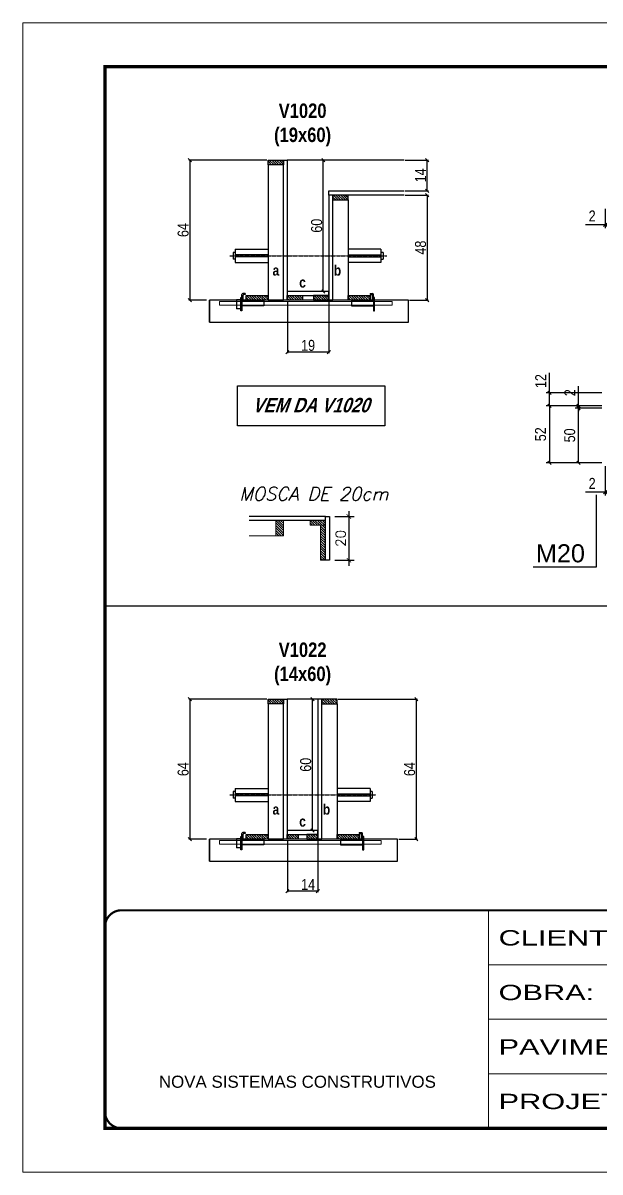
# Model space of a CAD drawing. Extents: x 3309 to 9563, y -2522 to 14608.
# Drawn here: x 6493 to 7020, y 8964 to 10014 of the extents above; entities that cross this region are included whole.
import ezdxf
from ezdxf.enums import TextEntityAlignment as Align

# ---------------------------------------------------------------- set-up
doc = ezdxf.new("R2010")
doc.units = 0
for name, pattern in [('CONTINUO', [0]), ('DASHED', [0.75, 0.5, -0.25]), ('HIDDEN', [0.375, 0.25, -0.125])]:
    doc.linetypes.add(name, pattern=pattern)
for name, color, linetype in [('barrote', 251, 'Continuous'), ('COTA', 241, 'Continuous'), ('detalhes', 4, 'Continuous'), ('NOMENCLATURA', 7, 'Continuous'), ('Painéis', 200, 'Continuous'), ('presilha', 1, 'Continuous'), ('SARR_2.2x10', 60, 'Continuous'), ('SARR_2.2x7', 40, 'Continuous'), ('SARR_3.5x7', 81, 'Continuous'), ('TENSOR', 3, 'Continuous')]:
    doc.layers.add(name, color=color, linetype=linetype)
for name, color, linetype, lineweight in [('CONCRETO', 251, 'Continuous', 25), ('Folhas', 255, 'Continuous', 9), ('Hachura', 251, 'Continuous', 9), ('Madeira', 126, 'Continuous', 18), ('SARRAFO DE PRESSAO', 251, 'DASHED', 9), ('SCO-___-LAJ', 2, 'Continuous', 0), ('TEXTO PILAR', 3, 'Continuous', 15)]:
    doc.layers.add(name, color=color, linetype=linetype, lineweight=lineweight)
doc.styles.add('ARIAL', font='arial.ttf')
doc.styles.add('COTA TECNICA', font='techl___.ttf', dxfattribs={"height": 10})
doc.styles.add('COTA TECNICA 2X', font='techl___.ttf', dxfattribs={"height": 10})
doc.styles.add('Romans', font='romans.shx')
doc.styles.get("Standard").update_dxf_attribs({"font": 'arial.ttf'})
doc.styles.add('TECNICA', font='techb___.ttf', dxfattribs={"height": 10})
doc.styles.add('Tecnologia', font='')
doc.styles.get('Tecnologia').set_extended_font_data('Forgotten Futurist')
doc.dimstyles.new('COTA PARA DETALHES', dxfattribs={"dimtxt": 9, "dimasz": 4, "dimexe": 5, "dimexo": 5, "dimgap": 3, "dimtad": 1, "dimdec": 1, "dimlfac": 0.5, "dimzin": 12, "dimdsep": 46, "dimtxsty": 'Romans', "dimblk": 'ARCHTICK', "dimcen": 10, "dimdle": 5, "dimclrd": 4, "dimclre": 4, "dimclrt": 240, "dimadec": 1, "dimazin": 3, "dimtfac": 1, "dimtdec": 1, "dimtmove": 0, "dimatfit": 3, "dimldrblk": 'ARCHTICK', "dimfxl": 1, "dimtolj": 1, "dimtzin": 12, "dimarcsym": 0})
doc.dimstyles.new('PAINEL', dxfattribs={"dimtxt": 10, "dimasz": 3, "dimexe": 3, "dimexo": 3, "dimgap": 3, "dimtad": 1, "dimdec": 1, "dimzin": 12, "dimdsep": 46, "dimtxsty": 'COTA TECNICA', "dimblk1": 'OBLIQUE', "dimblk2": 'OBLIQUE', "dimsah": 1, "dimcen": 0.9, "dimclrd": 4, "dimclre": 4, "dimclrt": 240, "dimadec": 1, "dimazin": 3, "dimtfac": 1, "dimtdec": 1, "dimtmove": 0, "dimatfit": 3, "dimfxl": 1, "dimtolj": 1, "dimtzin": 12, "dimarcsym": 0})
doc.dimstyles.new('SECAO', dxfattribs={"dimscale": 0.333333, "dimtxt": 5, "dimasz": 9, "dimexe": 3, "dimexo": 3, "dimgap": 3, "dimtad": 1, "dimdec": 1, "dimlfac": 0.5, "dimzin": 12, "dimdsep": 46, "dimtxsty": 'COTA TECNICA 2X', "dimblk1": 'OBLIQUE', "dimblk2": 'OBLIQUE', "dimsah": 1, "dimcen": 0.9, "dimclrd": 4, "dimclre": 4, "dimclrt": 240, "dimadec": 1, "dimazin": 3, "dimtfac": 1, "dimtdec": 1, "dimtmove": 0, "dimatfit": 3, "dimfxl": 1, "dimtolj": 1, "dimtzin": 12, "dimarcsym": 0})
pattern_1 = [(135, (39969.996, -113751.8887), (-1.122532015, -1.122532015), [])]
pattern_2 = [(315, (2115.3744, -2017.1797), (1.12253202, 1.12253202), [])]

# ---------------------------------------------------------------- blocks, each defined once
blk = doc.blocks.new('9999999999')
at = {"color": 30, "linetype": 'CONTINUO'}
for p, q in [((98564.6, 34230.2), (98564.6, 34429.4)), ((98564.6, 34379.6), (99584, 34379.6)), ((98564.6, 34329.8), (99488, 34329.8)), ((98564.6, 34280), (99488, 34280))]:
    blk.add_line(p, q, dxfattribs=at)
at = {"color": 30, "linetype": 'CONTINUO', "const_width": 2}
blk.add_lwpolyline([(99584, 34230.2), (99584, 34414.4, 0.414214), (99569, 34429.4), (98229, 34429.4, 0.414214), (98214, 34414.4), (98214, 34245.2, 0.414214), (98229, 34230.2), (99584, 34230.2)], format="xyb", dxfattribs=at)
at = {"layer": 'Folhas'}
blk.add_lwpolyline([(98139, 34190.2), (99624, 34190.2), (99624, 35240.2), (98139, 35240.2)], close=True, dxfattribs=at)
at = {"layer": 'Folhas', "color": 30, "const_width": 3}
blk.add_lwpolyline([(98214, 34230.2), (99584, 34230.2), (99584, 35200.2), (98214, 35200.2)], close=True, dxfattribs=at)
at = {"color": 7, "linetype": 'Continuous', "ltscale": 5, "style": 'ARIAL'}
blk.add_text('NOVA SISTEMAS CONSTRUTIVOS', height=11.059, dxfattribs=at).set_placement((98263.2, 34267.2))
at = {"layer": 'Folhas', "color": 7, "style": 'Tecnologia', "width": 1.5}
for s, p in [('CLIENTE:', (98573.7, 34397.2)), ('OBRA:', (98573.7, 34347.3)), ('PAVIMENTO:', (98573.7, 34297.5)), ('PROJETO:', (98573.7, 34247.7))]:
    blk.add_text(s, height=14, dxfattribs=at).set_placement(p)
blk = doc.blocks.new('_Oblique')
at = {"color": 0, "linetype": 'ByBlock', "lineweight": -2}
blk.add_line((-0.5, -0.5), (0.5, 0.5), dxfattribs=at)
blk = doc.blocks.new('*D592')
at = {"layer": 'COTA', "color": 4, "lineweight": -2, "transparency": 16777216}
for p, q in [((6734.5, 9759.3), (6734.5, 9711.8)), ((6772.5, 9759.3), (6772.5, 9711.8)), ((6772.5, 9712.8), (6734.5, 9712.8))]:
    blk.add_line(p, q, dxfattribs=at)
at = {"layer": 'Defpoints', "color": 0, "transparency": 16777216}
for p in [(6734.5, 9760.3), (6772.5, 9760.3), (6734.5, 9712.8)]:
    blk.add_point(p, dxfattribs=at)
at = {"layer": 'COTA', "color": 4, "lineweight": -2, "transparency": 16777216, "xscale": 3, "yscale": 3, "zscale": 3, "rotation": 180}
blk.add_blockref('_Oblique', (6734.5, 9712.8), dxfattribs=at)
at = {"layer": 'COTA', "color": 4, "lineweight": -2, "transparency": 16777216, "xscale": 3, "yscale": 3, "zscale": 3}
blk.add_blockref('_Oblique', (6772.5, 9712.8), dxfattribs=at)
at = {"layer": 'COTA', "color": 240, "transparency": 16777216, "insert": (6753.5, 9718.9), "char_height": 10, "attachment_point": 5, "style": 'COTA TECNICA 2X'}
blk.add_mtext('\\A1;19', dxfattribs=at)
blk = doc.blocks.new('PRESILHA METÁLICA 1')
at = {"layer": 'presilha'}
for p, q in [((7.5, 10.6), (7.5, 19.9)), ((12, 21), (8.6, 21)), ((9, 11.6), (9, 18.9)), ((12, 19.5), (9.6, 19.5)), ((12, 21), (12, 19.5)), ((0, 13), (6, 13)), ((0, 13), (0, 0)), ((6, 0), (0, 0)), ((6, 15.5), (7.5, 15.5)), ((6, -2.5), (6, 15.5)), ((6, 13), (6, 0)), ((7.5, 15.5), (7.5, -2.5)), ((37.5, 4.1), (7.5, 4.1)), ((37.5, 11), (9.6, 11)), ((37.5, 11), (37.5, 4.1)), ((7.5, -2.5), (6, -2.5))]:
    blk.add_line(p, q, dxfattribs=at)
for centre, radius, start, end in [((8.6, 19.9), 1.14, 90, 180), ((9.6, 18.9), 0.57, 90, 180), ((9.6, 11.6), 0.57, 180, 270)]:
    blk.add_arc(centre, radius, start, end, dxfattribs=at)
blk = doc.blocks.new('PRESILHA METÁLICA 2')
at = {"layer": 'presilha'}
for p, q in [((-5.2, 23.5), (-5.2, 22)), ((-5.2, 23.5), (-1.9, 23.5)), ((-5.2, 22), (-2.8, 22)), ((-2.2, 14.1), (-2.2, 21.4)), ((0.8, 18), (-0.8, 18)), ((-0.8, 18), (-0.8, 0)), ((-0.8, 14.6), (-0.8, 22.4)), ((0.8, 0), (0.8, 18)), ((-30.8, 13.5), (-30.8, 6.6)), ((-30.8, 13.5), (-2.8, 13.5)), ((-30.8, 6.6), (-0.8, 6.6)), ((-0.8, 0), (0.8, 0))]:
    blk.add_line(p, q, dxfattribs=at)
for centre, radius, start, end in [((-2.8, 21.4), 0.57, 0, 90), ((-1.9, 22.4), 1.14, 0, 90), ((-2.8, 14.1), 0.57, 270, 0)]:
    blk.add_arc(centre, radius, start, end, dxfattribs=at)
blk = doc.blocks.new('*D575')
at = {"layer": 'COTA', "color": 4, "lineweight": -2, "transparency": 16777216}
for p, q in [((6715.9, 9888.3), (6644.4, 9888.3)), ((6645.4, 9888.3), (6645.4, 9760.3)), ((6660.6, 9760.3), (6644.4, 9760.3))]:
    blk.add_line(p, q, dxfattribs=at)
at = {"layer": 'Defpoints', "color": 0, "transparency": 16777216}
for p in [(6716.9, 9888.3), (6645.4, 9760.3), (6661.6, 9760.3)]:
    blk.add_point(p, dxfattribs=at)
at = {"layer": 'COTA', "color": 4, "lineweight": -2, "transparency": 16777216, "xscale": 3, "yscale": 3, "zscale": 3}
for p, rotation in [((6645.4, 9888.3), 90), ((6645.4, 9760.3), 270)]:
    blk.add_blockref('_Oblique', p, dxfattribs=dict(at, rotation=rotation))
at = {"layer": 'COTA', "color": 240, "transparency": 16777216, "insert": (6639.3, 9824.3), "char_height": 10, "attachment_point": 5, "rotation": 90, "style": 'COTA TECNICA 2X'}
blk.add_mtext('\\A1;64', dxfattribs=at)
blk = doc.blocks.new('*D576')
at = {"layer": 'COTA', "color": 4, "lineweight": -2, "transparency": 16777216}
for p, q in [((6842.2, 9856.3), (6863.4, 9856.3)), ((6862.4, 9856.3), (6862.4, 9760.3)), ((6846.3, 9760.3), (6863.4, 9760.3))]:
    blk.add_line(p, q, dxfattribs=at)
at = {"layer": 'Defpoints', "color": 0, "transparency": 16777216}
for p in [(6841.2, 9856.3), (6845.3, 9760.3), (6862.4, 9760.3)]:
    blk.add_point(p, dxfattribs=at)
at = {"layer": 'COTA', "color": 4, "lineweight": -2, "transparency": 16777216, "xscale": 3, "yscale": 3, "zscale": 3}
for p, rotation in [((6862.4, 9856.3), 90), ((6862.4, 9760.3), 270)]:
    blk.add_blockref('_Oblique', p, dxfattribs=dict(at, rotation=rotation))
at = {"layer": 'COTA', "color": 240, "transparency": 16777216, "insert": (6856.3, 9808.3), "char_height": 10, "attachment_point": 5, "rotation": 90, "style": 'COTA TECNICA 2X'}
blk.add_mtext('\\A1;48', dxfattribs=at)
blk = doc.blocks.new('*D577')
at = {"layer": 'COTA', "color": 4, "lineweight": -2, "transparency": 16777216}
for p, q in [((6771.5, 9888.3), (6766.4, 9888.3)), ((6767.4, 9768.3), (6767.4, 9888.3)), ((6771.5, 9768.3), (6766.4, 9768.3))]:
    blk.add_line(p, q, dxfattribs=at)
at = {"layer": 'Defpoints', "color": 0, "transparency": 16777216}
for p in [(6767.4, 9888.3), (6772.5, 9888.3), (6772.5, 9768.3)]:
    blk.add_point(p, dxfattribs=at)
at = {"layer": 'COTA', "color": 4, "lineweight": -2, "transparency": 16777216, "xscale": 3, "yscale": 3, "zscale": 3}
for p, rotation in [((6767.4, 9888.3), 90), ((6767.4, 9768.3), 270)]:
    blk.add_blockref('_Oblique', p, dxfattribs=dict(at, rotation=rotation))
at = {"layer": 'COTA', "color": 240, "transparency": 16777216, "insert": (6761.3, 9828.3), "char_height": 10, "attachment_point": 5, "rotation": 90, "style": 'COTA TECNICA 2X'}
blk.add_mtext('\\A1;60', dxfattribs=at)
blk = doc.blocks.new('*D578')
at = {"layer": 'COTA', "color": 4, "lineweight": -2, "transparency": 16777216}
for p, q in [((6842.2, 9888.3), (6863.4, 9888.3)), ((6862.4, 9860.3), (6862.4, 9888.3)), ((6842.2, 9860.3), (6863.4, 9860.3))]:
    blk.add_line(p, q, dxfattribs=at)
at = {"layer": 'Defpoints', "color": 0, "transparency": 16777216}
for p in [(6841.2, 9888.3), (6862.4, 9888.3), (6841.2, 9860.3)]:
    blk.add_point(p, dxfattribs=at)
at = {"layer": 'COTA', "color": 4, "lineweight": -2, "transparency": 16777216, "xscale": 3, "yscale": 3, "zscale": 3}
for p, rotation in [((6862.4, 9888.3), 90), ((6862.4, 9860.3), 270)]:
    blk.add_blockref('_Oblique', p, dxfattribs=dict(at, rotation=rotation))
at = {"layer": 'COTA', "color": 240, "transparency": 16777216, "insert": (6856.3, 9874.3), "char_height": 10, "attachment_point": 5, "rotation": 90, "style": 'COTA TECNICA 2X'}
blk.add_mtext('\\A1;14', dxfattribs=at)
blk = doc.blocks.new('*D602')
at = {"layer": 'COTA', "color": 4, "lineweight": -2, "transparency": 16777216}
for p, q in [((7025.1, 9843.8), (7025.1, 9826.2)), ((7027.1, 9843.8), (7027.1, 9826.2)), ((7025.1, 9829.2), (7007, 9829.2)), ((7027.1, 9829.2), (7025.1, 9829.2)), ((7027.1, 9829.2), (7030.1, 9829.2))]:
    blk.add_line(p, q, dxfattribs=at)
at = {"layer": 'Defpoints', "color": 0, "transparency": 16777216}
for p in [(7025.1, 9846.8), (7027.1, 9846.8), (7025.1, 9829.2)]:
    blk.add_point(p, dxfattribs=at)
at = {"layer": 'COTA', "color": 4, "lineweight": -2, "transparency": 16777216, "xscale": 3, "yscale": 3, "zscale": 3}
blk.add_blockref('_Oblique', (7025.1, 9829.2), dxfattribs=at)
at = {"layer": 'COTA', "color": 4, "lineweight": -2, "transparency": 16777216, "xscale": 3, "yscale": 3, "zscale": 3, "rotation": 180}
blk.add_blockref('_Oblique', (7027.1, 9829.2), dxfattribs=at)
at = {"layer": 'COTA', "color": 240, "transparency": 16777216, "insert": (7013.1, 9837.2), "char_height": 10, "attachment_point": 5, "style": 'COTA TECNICA'}
blk.add_mtext('\\A1;2', dxfattribs=at)
blk = doc.blocks.new('*D581')
at = {"layer": 'COTA', "color": 4, "lineweight": -2, "transparency": 16777216}
for p, q in [((7022.1, 9663.7), (6971.1, 9663.7)), ((6974.1, 9663.7), (6974.1, 9611.7)), ((7022.1, 9611.7), (6971.1, 9611.7))]:
    blk.add_line(p, q, dxfattribs=at)
at = {"layer": 'Defpoints', "color": 0, "transparency": 16777216}
for p in [(7025.1, 9663.7), (6974.1, 9611.7), (7025.1, 9611.7)]:
    blk.add_point(p, dxfattribs=at)
at = {"layer": 'COTA', "color": 4, "lineweight": -2, "transparency": 16777216, "xscale": 3, "yscale": 3, "zscale": 3}
for p, rotation in [((6974.1, 9663.7), 90), ((6974.1, 9611.7), 270)]:
    blk.add_blockref('_Oblique', p, dxfattribs=dict(at, rotation=rotation))
at = {"layer": 'COTA', "color": 240, "transparency": 16777216, "insert": (6966, 9637.7), "char_height": 10, "attachment_point": 5, "rotation": 90, "style": 'COTA TECNICA'}
blk.add_mtext('\\A1;52', dxfattribs=at)
blk = doc.blocks.new('*D582')
at = {"layer": 'COTA', "color": 4, "lineweight": -2, "transparency": 16777216}
for p, q in [((6974.1, 9675.7), (6974.1, 9694)), ((7022.1, 9675.7), (6971.1, 9675.7)), ((6974.1, 9663.7), (6974.1, 9675.7)), ((7022.1, 9663.7), (6971.1, 9663.7))]:
    blk.add_line(p, q, dxfattribs=at)
at = {"layer": 'Defpoints', "color": 0, "transparency": 16777216}
for p in [(6974.1, 9675.7), (7025.1, 9675.7), (7025.1, 9663.7)]:
    blk.add_point(p, dxfattribs=at)
at = {"layer": 'COTA', "color": 4, "lineweight": -2, "transparency": 16777216, "xscale": 3, "yscale": 3, "zscale": 3}
for p, rotation in [((6974.1, 9675.7), 90), ((6974.1, 9663.7), 270)]:
    blk.add_blockref('_Oblique', p, dxfattribs=dict(at, rotation=rotation))
at = {"layer": 'COTA', "color": 240, "transparency": 16777216, "insert": (6966.1, 9686.3), "char_height": 10, "attachment_point": 5, "rotation": 90, "style": 'COTA TECNICA'}
blk.add_mtext('\\A1;12', dxfattribs=at)
blk = doc.blocks.new('*D605')
at = {"layer": 'COTA', "color": 4, "lineweight": -2, "transparency": 16777216}
for p, q in [((7025.1, 9608.7), (7025.1, 9581.8)), ((7027.1, 9608.7), (7027.1, 9581.8)), ((7025.1, 9584.8), (7007, 9584.8)), ((7027.1, 9584.8), (7025.1, 9584.8)), ((7027.1, 9584.8), (7030.1, 9584.8))]:
    blk.add_line(p, q, dxfattribs=at)
at = {"layer": 'Defpoints', "color": 0, "transparency": 16777216}
for p in [(7025.1, 9611.7), (7027.1, 9611.7), (7025.1, 9584.8)]:
    blk.add_point(p, dxfattribs=at)
at = {"layer": 'COTA', "color": 4, "lineweight": -2, "transparency": 16777216, "xscale": 3, "yscale": 3, "zscale": 3}
blk.add_blockref('_Oblique', (7025.1, 9584.8), dxfattribs=at)
at = {"layer": 'COTA', "color": 4, "lineweight": -2, "transparency": 16777216, "xscale": 3, "yscale": 3, "zscale": 3, "rotation": 180}
blk.add_blockref('_Oblique', (7027.1, 9584.8), dxfattribs=at)
at = {"layer": 'COTA', "color": 240, "transparency": 16777216, "insert": (7013.1, 9592.8), "char_height": 10, "attachment_point": 5, "style": 'COTA TECNICA'}
blk.add_mtext('\\A1;2', dxfattribs=at)
blk = doc.blocks.new('*D606')
at = {"layer": 'COTA', "color": 4, "lineweight": -2, "transparency": 16777216}
for p, q in [((7022.1, 9661.7), (6997.7, 9661.7)), ((7000.7, 9611.7), (7000.7, 9661.7)), ((7022.1, 9611.7), (6997.7, 9611.7))]:
    blk.add_line(p, q, dxfattribs=at)
at = {"layer": 'Defpoints', "color": 0, "transparency": 16777216}
for p in [(7000.7, 9661.7), (7025.1, 9661.7), (7025.1, 9611.7)]:
    blk.add_point(p, dxfattribs=at)
at = {"layer": 'COTA', "color": 4, "lineweight": -2, "transparency": 16777216, "xscale": 3, "yscale": 3, "zscale": 3}
for p, rotation in [((7000.7, 9661.7), 90), ((7000.7, 9611.7), 270)]:
    blk.add_blockref('_Oblique', p, dxfattribs=dict(at, rotation=rotation))
at = {"layer": 'COTA', "color": 240, "transparency": 16777216, "insert": (6992.6, 9636.7), "char_height": 10, "attachment_point": 5, "rotation": 90, "style": 'COTA TECNICA'}
blk.add_mtext('\\A1;50', dxfattribs=at)
blk = doc.blocks.new('*D607')
at = {"layer": 'COTA', "color": 4, "lineweight": -2, "transparency": 16777216}
for p, q in [((7000.7, 9663.7), (7000.7, 9681.8)), ((7022.1, 9663.7), (6997.7, 9663.7)), ((7022.1, 9661.7), (6997.7, 9661.7)), ((7000.7, 9661.7), (7000.7, 9663.7)), ((7000.7, 9661.7), (7000.7, 9658.7))]:
    blk.add_line(p, q, dxfattribs=at)
at = {"layer": 'Defpoints', "color": 0, "transparency": 16777216}
for p in [(7000.7, 9663.7), (7025.1, 9663.7), (7025.1, 9661.7)]:
    blk.add_point(p, dxfattribs=at)
at = {"layer": 'COTA', "color": 4, "lineweight": -2, "transparency": 16777216, "xscale": 3, "yscale": 3, "zscale": 3}
for p, rotation in [((7000.7, 9663.7), 270), ((7000.7, 9661.7), 90)]:
    blk.add_blockref('_Oblique', p, dxfattribs=dict(at, rotation=rotation))
at = {"layer": 'COTA', "color": 240, "transparency": 16777216, "insert": (6992.7, 9675.7), "char_height": 10, "attachment_point": 5, "rotation": 90, "style": 'COTA TECNICA'}
blk.add_mtext('\\A1;2', dxfattribs=at)
blk = doc.blocks.new('*D586')
at = {"layer": 'COTA', "color": 4, "lineweight": -2, "transparency": 16777216}
for p, q in [((6734.5, 9266.7), (6734.5, 9219.3)), ((6762.5, 9266.7), (6762.5, 9219.3)), ((6762.5, 9220.3), (6734.5, 9220.3))]:
    blk.add_line(p, q, dxfattribs=at)
at = {"layer": 'Defpoints', "color": 0, "transparency": 16777216}
for p in [(6734.5, 9267.7), (6762.5, 9267.7), (6734.5, 9220.3)]:
    blk.add_point(p, dxfattribs=at)
at = {"layer": 'COTA', "color": 4, "lineweight": -2, "transparency": 16777216, "xscale": 3, "yscale": 3, "zscale": 3, "rotation": 180}
blk.add_blockref('_Oblique', (6734.5, 9220.3), dxfattribs=at)
at = {"layer": 'COTA', "color": 4, "lineweight": -2, "transparency": 16777216, "xscale": 3, "yscale": 3, "zscale": 3}
blk.add_blockref('_Oblique', (6762.5, 9220.3), dxfattribs=at)
at = {"layer": 'COTA', "color": 240, "transparency": 16777216, "insert": (6753.5, 9226.3), "char_height": 10, "attachment_point": 5, "style": 'COTA TECNICA 2X'}
blk.add_mtext('\\A1;14', dxfattribs=at)
blk = doc.blocks.new('*D587')
at = {"layer": 'COTA', "color": 4, "lineweight": -2, "transparency": 16777216}
for p, q in [((6715.9, 9395.7), (6644.4, 9395.7)), ((6645.4, 9395.7), (6645.4, 9267.7)), ((6660.6, 9267.7), (6644.4, 9267.7))]:
    blk.add_line(p, q, dxfattribs=at)
at = {"layer": 'Defpoints', "color": 0, "transparency": 16777216}
for p in [(6716.9, 9395.7), (6645.4, 9267.7), (6661.6, 9267.7)]:
    blk.add_point(p, dxfattribs=at)
at = {"layer": 'COTA', "color": 4, "lineweight": -2, "transparency": 16777216, "xscale": 3, "yscale": 3, "zscale": 3}
for p, rotation in [((6645.4, 9395.7), 90), ((6645.4, 9267.7), 270)]:
    blk.add_blockref('_Oblique', p, dxfattribs=dict(at, rotation=rotation))
at = {"layer": 'COTA', "color": 240, "transparency": 16777216, "insert": (6639.3, 9331.7), "char_height": 10, "attachment_point": 5, "rotation": 90, "style": 'COTA TECNICA 2X'}
blk.add_mtext('\\A1;64', dxfattribs=at)
blk = doc.blocks.new('*D588')
at = {"layer": 'COTA', "color": 4, "lineweight": -2, "transparency": 16777216}
for p, q in [((6781.1, 9395.7), (6853.4, 9395.7)), ((6852.4, 9395.7), (6852.4, 9267.7)), ((6836.3, 9267.7), (6853.4, 9267.7))]:
    blk.add_line(p, q, dxfattribs=at)
at = {"layer": 'Defpoints', "color": 0, "transparency": 16777216}
for p in [(6780.1, 9395.7), (6835.3, 9267.7), (6852.4, 9267.7)]:
    blk.add_point(p, dxfattribs=at)
at = {"layer": 'COTA', "color": 4, "lineweight": -2, "transparency": 16777216, "xscale": 3, "yscale": 3, "zscale": 3}
for p, rotation in [((6852.4, 9395.7), 90), ((6852.4, 9267.7), 270)]:
    blk.add_blockref('_Oblique', p, dxfattribs=dict(at, rotation=rotation))
at = {"layer": 'COTA', "color": 240, "transparency": 16777216, "insert": (6846.3, 9331.7), "char_height": 10, "attachment_point": 5, "rotation": 90, "style": 'COTA TECNICA 2X'}
blk.add_mtext('\\A1;64', dxfattribs=at)
blk = doc.blocks.new('*D589')
at = {"layer": 'COTA', "color": 4, "lineweight": -2, "transparency": 16777216}
for p, q in [((6761.5, 9395.7), (6756.4, 9395.7)), ((6757.4, 9275.7), (6757.4, 9395.7)), ((6761.5, 9275.7), (6756.4, 9275.7))]:
    blk.add_line(p, q, dxfattribs=at)
at = {"layer": 'Defpoints', "color": 0, "transparency": 16777216}
for p in [(6757.4, 9395.7), (6762.5, 9395.7), (6762.5, 9275.7)]:
    blk.add_point(p, dxfattribs=at)
at = {"layer": 'COTA', "color": 4, "lineweight": -2, "transparency": 16777216, "xscale": 3, "yscale": 3, "zscale": 3}
for p, rotation in [((6757.4, 9395.7), 90), ((6757.4, 9275.7), 270)]:
    blk.add_blockref('_Oblique', p, dxfattribs=dict(at, rotation=rotation))
at = {"layer": 'COTA', "color": 240, "transparency": 16777216, "insert": (6751.3, 9335.7), "char_height": 10, "attachment_point": 5, "rotation": 90, "style": 'COTA TECNICA 2X'}
blk.add_mtext('\\A1;60', dxfattribs=at)
blk = doc.blocks.new('_ArchTick')
at = {"color": 0, "linetype": 'ByBlock', "const_width": 0.15}
blk.add_lwpolyline([(-0.5, -0.5), (0.5, 0.5)], dxfattribs=at)
blk = doc.blocks.new('*D572')
at = {"layer": 'COTA', "color": 4, "lineweight": -2, "transparency": 16777216}
for p, q in [((6790.7, 9567.6), (6790.7, 9517.6)), ((6777.9, 9562.6), (6795.7, 9562.6)), ((6777.9, 9522.6), (6795.7, 9522.6))]:
    blk.add_line(p, q, dxfattribs=at)
at = {"layer": 'Defpoints', "color": 0, "transparency": 16777216}
for p in [(6772.9, 9562.6), (6772.9, 9522.6), (6790.7, 9522.6)]:
    blk.add_point(p, dxfattribs=at)
at = {"layer": 'COTA', "color": 4, "lineweight": -2, "transparency": 16777216, "xscale": 4, "yscale": 4, "zscale": 4}
for p, rotation in [((6790.7, 9562.6), 90), ((6790.7, 9522.6), 270)]:
    blk.add_blockref('_ArchTick', p, dxfattribs=dict(at, rotation=rotation))
at = {"layer": 'COTA', "color": 240, "transparency": 16777216, "insert": (6783.2, 9542.6), "char_height": 9, "attachment_point": 5, "rotation": 90, "style": 'Romans'}
blk.add_mtext('\\A1;20', dxfattribs=at)

msp = doc.modelspace()

# ---------------------------------------------------------------- hatches: boundary and pattern name
at = {"layer": 'Hachura'}
h = msp.add_hatch(dxfattribs=at)
h.set_pattern_fill('ANSI31', color=256, scale=0.5, angle=270, style=0)
h.set_pattern_definition(pattern_2)
h.paths.add_polyline_path([(6730.95, 9559), (6723.95, 9559), (6723.95, 9545), (6730.95, 9545)])
h = msp.add_hatch(dxfattribs=at)
h.set_pattern_fill('ANSI31', color=256, scale=0.5, angle=270, style=0)
h.set_pattern_definition(pattern_2)
h.paths.add_polyline_path([(6755.34, 9559), (6755.34, 9554.6), (6769.32, 9554.6), (6769.32, 9559)])
h = msp.add_hatch(dxfattribs=at)
h.set_pattern_fill('ANSI31', color=256, scale=0.5, angle=270, style=0)
h.set_pattern_definition([(315, (-1572.4841, -2065.266), (1.12253202, 1.12253202), [])])
h.paths.add_polyline_path([(6769.32, 9554.6), (6764.92, 9554.6), (6764.92, 9522.6), (6769.32, 9522.6)])
at = {"layer": 'SARR_2.2x10'}
h = msp.add_hatch(dxfattribs=at)
h.set_pattern_fill('ANSI31', color=256, scale=0.5, angle=90)
h.set_pattern_definition([(135, (39890.396, -113751.8887), (-1.122532015, -1.122532015), [])])
h.paths.add_polyline_path([(6696.86, 9764.68), (6696.86, 9760.28), (6716.86, 9760.28), (6716.86, 9764.68)])
h = msp.add_hatch(dxfattribs=at)
h.set_pattern_fill('ANSI31', color=256, scale=0.5, angle=90)
h.set_pattern_definition([(135, (39983.596, -113751.8887), (-1.122532015, -1.122532015), [])])
h.paths.add_polyline_path([(6790.06, 9764.68), (6790.06, 9760.28), (6810.06, 9760.28), (6810.06, 9764.68)])
h = msp.add_hatch(dxfattribs=at)
h.set_pattern_fill('ANSI31', color=256, scale=0.5, angle=90)
h.set_pattern_definition([(135, (39890.396, -114244.4465), (-1.122532015, -1.122532015), [])])
h.paths.add_polyline_path([(6696.86, 9272.12), (6696.86, 9267.72), (6716.86, 9267.72), (6716.86, 9272.12)])
h = msp.add_hatch(dxfattribs=at)
h.set_pattern_fill('ANSI31', color=256, scale=0.5, angle=90)
h.set_pattern_definition([(135, (39973.596, -114244.4465), (-1.122532015, -1.122532015), [])])
h.paths.add_polyline_path([(6780.06, 9272.12), (6780.06, 9267.72), (6800.06, 9267.72), (6800.06, 9272.12)])
at = {"layer": 'SARR_2.2x7'}
h = msp.add_hatch(dxfattribs=at)
h.set_pattern_fill('ANSI31', color=256, scale=0.5, angle=90)
h.set_pattern_definition([(135, (39904.396, -113628.2887), (-1.122532015, -1.122532015), [])])
h.paths.add_polyline_path([(6730.86, 9888.28), (6730.86, 9883.88), (6716.86, 9883.88), (6716.86, 9888.28)])
h = msp.add_hatch(dxfattribs=at)
h.set_pattern_fill('ANSI31', color=256, scale=0.5, angle=90)
h.set_pattern_definition([(135, (39884.396, -113660.2887), (-1.122532015, -1.122532015), [])])
h.paths.add_polyline_path([(6776.06, 9856.28), (6776.06, 9851.88), (6790.06, 9851.88), (6790.06, 9856.28)])
h = msp.add_hatch(dxfattribs=at)
h.set_pattern_fill('ANSI31', color=256, scale=0.5, angle=90)
h.set_pattern_definition(pattern_1)
h.paths.add_polyline_path([(6748.46, 9760.28), (6748.46, 9764.68), (6734.46, 9764.68), (6734.46, 9760.28)])
h = msp.add_hatch(dxfattribs=at)
h.set_pattern_fill('ANSI31', color=256, scale=0.5, angle=90)
h.set_pattern_definition(pattern_1)
h.paths.add_polyline_path([(6758.46, 9764.68), (6758.46, 9760.28), (6772.46, 9760.28), (6772.46, 9764.68)])
h = msp.add_hatch(dxfattribs=at)
h.set_pattern_fill('ANSI31', color=256, scale=0.5, angle=90)
h.set_pattern_definition([(135, (39904.396, -114120.8465), (-1.122532015, -1.122532015), [])])
h.paths.add_polyline_path([(6730.86, 9395.72), (6730.86, 9391.32), (6716.86, 9391.32), (6716.86, 9395.72)])
h = msp.add_hatch(dxfattribs=at)
h.set_pattern_fill('ANSI31', color=256, scale=0.5, angle=90)
h.set_pattern_definition([(135, (39874.396, -114120.8465), (-1.122532015, -1.122532015), [])])
h.paths.add_polyline_path([(6766.06, 9395.72), (6766.06, 9391.32), (6780.06, 9391.32), (6780.06, 9395.72)])
h = msp.add_hatch(dxfattribs=at)
h.set_pattern_fill('ANSI31', color=256, scale=0.5, angle=90)
h.set_pattern_definition([(135, (39969.996, -114244.4465), (-1.122532015, -1.122532015), [])])
h.paths.add_polyline_path([(6744.46, 9267.72), (6744.46, 9272.12), (6734.46, 9272.12), (6734.46, 9267.72)])
h = msp.add_hatch(dxfattribs=at)
h.set_pattern_fill('ANSI31', color=256, scale=0.5, angle=90)
h.set_pattern_definition([(135, (39959.996, -114244.4465), (-1.122532015, -1.122532015), [])])
h.paths.add_polyline_path([(6752.46, 9272.12), (6752.46, 9267.72), (6762.46, 9267.72), (6762.46, 9272.12)])

# ---------------------------------------------------------------- linework, layer by layer
at = {"ltscale": 3}
for p, q in [((6684.86, 9803.73), (6684.86, 9797.73)), ((6686.86, 9803.73), (6684.86, 9803.73)), ((6686.86, 9797.73), (6684.86, 9797.73)), ((6686.86, 9806.73), (6686.86, 9794.73)), ((6686.86, 9806.73), (6716.86, 9806.73)), ((6716.86, 9801.73), (6686.86, 9801.73)), ((6716.86, 9799.73), (6686.86, 9799.73)), ((6820.06, 9806.73), (6790.06, 9806.73)), ((6790.06, 9801.73), (6820.06, 9801.73)), ((6790.06, 9799.73), (6820.06, 9799.73)), ((6820.06, 9806.73), (6820.06, 9794.73)), ((6822.06, 9803.73), (6820.06, 9803.73)), ((6820.06, 9797.73), (6822.06, 9797.73)), ((6822.06, 9803.73), (6822.06, 9797.73)), ((6686.86, 9794.73), (6716.86, 9794.73)), ((6820.06, 9794.73), (6790.06, 9794.73)), ((6686.86, 9314.17), (6686.86, 9302.17)), ((6686.86, 9314.17), (6716.86, 9314.17)), ((6810.06, 9314.17), (6780.06, 9314.17)), ((6810.06, 9314.17), (6810.06, 9302.17)), ((6684.86, 9311.17), (6684.86, 9305.17)), ((6686.86, 9311.17), (6684.86, 9311.17)), ((6686.86, 9305.17), (6684.86, 9305.17)), ((6716.86, 9309.17), (6686.86, 9309.17)), ((6716.86, 9307.17), (6686.86, 9307.17)), ((6780.06, 9309.17), (6810.06, 9309.17)), ((6780.06, 9307.17), (6810.06, 9307.17)), ((6812.06, 9311.17), (6810.06, 9311.17)), ((6810.06, 9305.17), (6812.06, 9305.17)), ((6812.06, 9311.17), (6812.06, 9305.17)), ((6686.86, 9302.17), (6716.86, 9302.17)), ((6810.06, 9302.17), (6780.06, 9302.17))]:
    msp.add_line(p, q, dxfattribs=at)
at = {"layer": 'barrote'}
for points in [[(6663.4, 9740.28), (6845.32, 9740.28), (6845.32, 9760.28), (6663.4, 9760.28)], [(6663.4, 9247.72), (6835.32, 9247.72), (6835.32, 9267.72), (6663.4, 9267.72)]]:
    msp.add_lwpolyline(points, close=True, dxfattribs=at)
at = {"layer": 'CONCRETO', "linetype": 'Continuous'}
for p, q in [((6841.16, 9888.28), (6734.46, 9888.28)), ((6762.46, 9395.72), (6734.46, 9395.72))]:
    msp.add_line(p, q, dxfattribs=at)
at = {"layer": 'COTA'}
msp.add_line((6567.87, 9481), (7937.87, 9481), dxfattribs=at)
at = {"layer": 'detalhes', "color": 250}
for p, q in [((6663.4, 9740.28), (6663.4, 9760.28)), ((6663.4, 9247.72), (6663.4, 9267.72))]:
    msp.add_line(p, q, dxfattribs=at)
at = {"layer": 'Madeira'}
msp.add_lwpolyline([(6730.95, 9559), (6730.95, 9545), (6699.48, 9545)], dxfattribs=at)
for points in [[(6730.95, 9545), (6730.95, 9559), (6723.95, 9559), (6723.95, 9545)], [(6755.34, 9559), (6769.32, 9559), (6769.32, 9554.6), (6755.34, 9554.6)], [(6764.92, 9522.6), (6764.92, 9554.6), (6769.32, 9554.6), (6769.32, 9522.6)]]:
    msp.add_lwpolyline(points, close=True, dxfattribs=at)
at = {"layer": 'NOMENCLATURA', "linetype": 'Continuous'}
for p, q in [((7017.21, 9516.49), (7017.21, 9582.3)), ((6959.13, 9516.49), (7017.21, 9516.49))]:
    msp.add_line(p, q, dxfattribs=at)
at = {"layer": 'NOMENCLATURA', "elevation": 0}
msp.add_lwpolyline([(6689.02, 9681.92), (6823.56, 9681.92), (6823.56, 9645.46), (6689.02, 9645.46)], close=True, dxfattribs=at)
at = {"layer": 'Painéis', "linetype": 'ByBlock'}
for p, q in [((6769.32, 9562.6), (6699.46, 9562.6)), ((6769.32, 9559), (6699.48, 9559)), ((6769.32, 9522.6), (6764.92, 9522.6))]:
    msp.add_line(p, q, dxfattribs=at)
at = {"layer": 'Painéis', "linetype": 'Continuous'}
for points in [[(6730.86, 9760.28), (6730.86, 9888.28), (6734.46, 9888.28), (6734.46, 9760.28)], [(6776.06, 9760.28), (6776.06, 9856.28), (6772.46, 9856.28), (6772.46, 9760.28)], [(6772.46, 9768.28), (6734.46, 9768.28), (6734.46, 9764.68), (6772.46, 9764.68)], [(6730.86, 9267.72), (6730.86, 9395.72), (6734.46, 9395.72), (6734.46, 9267.72)], [(6766.06, 9267.72), (6766.06, 9395.72), (6762.46, 9395.72), (6762.46, 9267.72)], [(6762.46, 9275.72), (6734.46, 9275.72), (6734.46, 9272.12), (6762.46, 9272.12)]]:
    msp.add_lwpolyline(points, close=True, dxfattribs=at)
at = {"layer": 'Painéis', "linetype": 'Continuous', "elevation": 0}
msp.add_lwpolyline([(6841.16, 9856.28), (6772.46, 9856.28), (6772.46, 9860.28), (6841.16, 9860.28)], dxfattribs=at)
at = {"layer": 'Painéis', "linetype": 'ByBlock'}
msp.add_lwpolyline([(6769.32, 9562.6), (6772.92, 9562.6), (6772.92, 9522.6), (6769.32, 9522.6)], close=True, dxfattribs=at)
at = {"layer": 'SARR_2.2x10'}
for points in [[(6696.86, 9764.68), (6716.86, 9764.68), (6716.86, 9760.28), (6696.86, 9760.28)], [(6790.06, 9764.68), (6810.06, 9764.68), (6810.06, 9760.28), (6790.06, 9760.28)], [(6696.86, 9272.12), (6716.86, 9272.12), (6716.86, 9267.72), (6696.86, 9267.72)], [(6780.06, 9272.12), (6800.06, 9272.12), (6800.06, 9267.72), (6780.06, 9267.72)]]:
    msp.add_lwpolyline(points, close=True, dxfattribs=at)
at = {"layer": 'SARR_2.2x7', "elevation": 0}
for points in [[(6716.86, 9888.28), (6730.86, 9888.28), (6730.86, 9883.88), (6716.86, 9883.88)], [(6790.06, 9856.28), (6776.06, 9856.28), (6776.06, 9851.88), (6790.06, 9851.88)], [(6716.86, 9395.72), (6730.86, 9395.72), (6730.86, 9391.32), (6716.86, 9391.32)], [(6780.06, 9395.72), (6766.06, 9395.72), (6766.06, 9391.32), (6780.06, 9391.32)]]:
    msp.add_lwpolyline(points, close=True, dxfattribs=at)
at = {"layer": 'SARR_2.2x7'}
for points in [[(6734.46, 9764.68), (6748.46, 9764.68), (6748.46, 9760.28), (6734.46, 9760.28)], [(6772.46, 9764.68), (6758.46, 9764.68), (6758.46, 9760.28), (6772.46, 9760.28)], [(6734.46, 9272.12), (6744.46, 9272.12), (6744.46, 9267.72), (6734.46, 9267.72)], [(6762.46, 9272.12), (6752.46, 9272.12), (6752.46, 9267.72), (6762.46, 9267.72)]]:
    msp.add_lwpolyline(points, close=True, dxfattribs=at)
at = {"layer": 'SARR_3.5x7'}
for points in [[(6730.86, 9883.88), (6716.86, 9883.88), (6716.86, 9760.28), (6730.86, 9760.28)], [(6776.06, 9851.88), (6790.06, 9851.88), (6790.06, 9760.28), (6776.06, 9760.28)], [(6730.86, 9391.32), (6716.86, 9391.32), (6716.86, 9267.72), (6730.86, 9267.72)], [(6766.06, 9391.32), (6780.06, 9391.32), (6780.06, 9267.72), (6766.06, 9267.72)]]:
    msp.add_lwpolyline(points, close=True, dxfattribs=at)
at = {"layer": 'SCO-___-LAJ', "color": 1}
for points in [[(6672.4, 9758.95), (6830.24, 9758.95), (6830.24, 9755.75), (6672.4, 9755.75)], [(6672.4, 9266.39), (6820.24, 9266.39), (6820.24, 9263.19), (6672.4, 9263.19)]]:
    msp.add_lwpolyline(points, close=True, dxfattribs=at)
at = {"layer": 'TENSOR', "linetype": 'HIDDEN', "ltscale": 0.5}
for p, q in [((6681.86, 9800.73), (6825.36, 9800.73)), ((6681.86, 9308.17), (6815.36, 9308.17))]:
    msp.add_line(p, q, dxfattribs=at)

# ---------------------------------------------------------------- block references
at = {"layer": 'presilha', "xscale": 0.6666666666666666, "yscale": 0.6666666666666666, "zscale": 0.6666666666666666}
for name, p in [('PRESILHA METÁLICA 1', (6687.99, 9752.31)), ('PRESILHA METÁLICA 2', (6813.74, 9750.65)), ('PRESILHA METÁLICA 1', (6687.99, 9259.76)), ('PRESILHA METÁLICA 2', (6803.74, 9258.09))]:
    msp.add_blockref(name, p, dxfattribs=at)
at = {"layer": 'SARRAFO DE PRESSAO', "color": 6, "linetype": 'ByBlock'}
msp.add_blockref('9999999999', (-91646.11, -25226.65), dxfattribs=at)

# ---------------------------------------------------------------- texts
at = {"layer": 'detalhes', "style": 'TECNICA'}
for s, p in [('a', (6720.98, 9782.72)), ('b', (6776.96, 9782.71)), ('c', (6745.35, 9771.75)), ('a', (6720.98, 9290.16)), ('b', (6766.96, 9290.15)), ('c', (6745.35, 9279.19))]:
    msp.add_text(s, height=9.6, dxfattribs=at).set_placement(p)
at = {"layer": 'NOMENCLATURA', "linetype": 'Continuous'}
msp.add_text('M20', height=16.5, dxfattribs=at).set_placement((6961.69, 9520.69))
at = {"layer": 'NOMENCLATURA', "char_height": 13.2, "attachment_point": 2, "style": 'TECNICA'}
for s, insert in [('V1020\\P(19x60)', (6748.46, 9939.98)), ('V1022\\P(14x60)', (6748.46, 9447.42))]:
    msp.add_mtext_dynamic_manual_height_columns(s, width=300.2766, gutter_width=1, heights=[0], dxfattribs=dict(at, insert=insert))
at = {"layer": 'NOMENCLATURA', "insert": (6755.85, 9670.96), "char_height": 13.2, "width": 300.2766, "attachment_point": 2, "style": 'TECNICA'}
msp.add_mtext('{\\Q19;VEM DA V1020}', dxfattribs=at)
at = {"layer": 'TEXTO PILAR', "color": 3, "style": 'Romans', "oblique": 15}
msp.add_text('MOSCA DE 20cm', height=12, dxfattribs=at).set_placement((6758.6, 9583.26), align=Align.MIDDLE)

# ---------------------------------------------------------------- dimensions: what is measured, and where the dimension line sits
at = {"layer": 'COTA'}
for base, p1, p2, dimstyle, picture, middle in [((6645.41, 9760.28, 0), (6716.86, 9888.28), (6661.64, 9760.28, 0), 'SECAO', '*D575', (6639.31, 9824.28, 0)), ((6767.38, 9888.28), (6772.46, 9768.28), (6772.46, 9888.28), 'SECAO', '*D577', (6761.28, 9828.28)), ((6862.38, 9888.28), (6841.16, 9860.28), (6841.16, 9888.28), 'SECAO', '*D578', (6856.3, 9874.28)), ((6862.38, 9760.28, 0), (6841.16, 9856.28), (6845.27, 9760.28, 0), 'SECAO', '*D576', (6856.28, 9808.28, 0)), ((6974.15, 9675.65), (7025.12, 9663.65), (7025.12, 9675.65), 'PAINEL', '*D582', (6966.09, 9686.31)), ((7000.67, 9663.65), (7025.12, 9661.65), (7025.12, 9663.65), 'PAINEL', '*D607', (6992.67, 9675.71)), ((6974.15, 9611.65), (7025.12, 9663.65), (7025.12, 9611.65), 'PAINEL', '*D581', (6966.04, 9637.65)), ((7000.67, 9661.65), (7025.12, 9611.65), (7025.12, 9661.65), 'PAINEL', '*D606', (6992.56, 9636.65)), ((6790.68, 9522.6), (6772.92, 9562.6), (6772.92, 9522.6), 'COTA PARA DETALHES', '*D572', (6783.18, 9542.6)), ((6645.41, 9267.72, 0), (6716.86, 9395.72), (6661.64, 9267.72, 0), 'SECAO', '*D587', (6639.31, 9331.72, 0)), ((6757.38, 9395.72), (6762.46, 9275.72), (6762.46, 9395.72), 'SECAO', '*D589', (6751.28, 9335.72)), ((6852.38, 9267.72, 0), (6780.06, 9395.72), (6835.27, 9267.72, 0), 'SECAO', '*D588', (6846.27, 9331.72, 0))]:
    dim = msp.add_linear_dim(base=base, p1=p1, p2=p2, angle=90, dimstyle=dimstyle, dxfattribs=at)
    dim.commit()
    dim.dimension.update_dxf_attribs({"geometry": picture, "text_midpoint": middle})
for base, p1, p2, picture, middle in [((7025.12, 9829.16), (7027.12, 9846.77), (7025.12, 9846.77), '*D602', (7013.06, 9837.16)), ((7025.12, 9584.81), (7027.12, 9611.65), (7025.12, 9611.65), '*D605', (7013.06, 9592.81))]:
    dim = msp.add_linear_dim(base=base, p1=p1, p2=p2, dimstyle='PAINEL', dxfattribs=at)
    dim.commit()
    dim.dimension.update_dxf_attribs({"geometry": picture, "text_midpoint": middle})
for base, p1, p2, picture, middle in [((6734.46, 9712.81), (6772.46, 9760.28), (6734.46, 9760.28), '*D592', (6753.46, 9712.81)), ((6734.46, 9220.25), (6762.46, 9267.72), (6734.46, 9267.72), '*D586', (6753.46, 9220.25))]:
    dim = msp.add_linear_dim(base=base, p1=p1, p2=p2, angle=180, dimstyle='SECAO', dxfattribs=at)
    dim.commit()
    dim.dimension.update_dxf_attribs({"geometry": picture, "text_midpoint": middle, "dimtype": 160})

doc.saveas('drawing.dxf')
